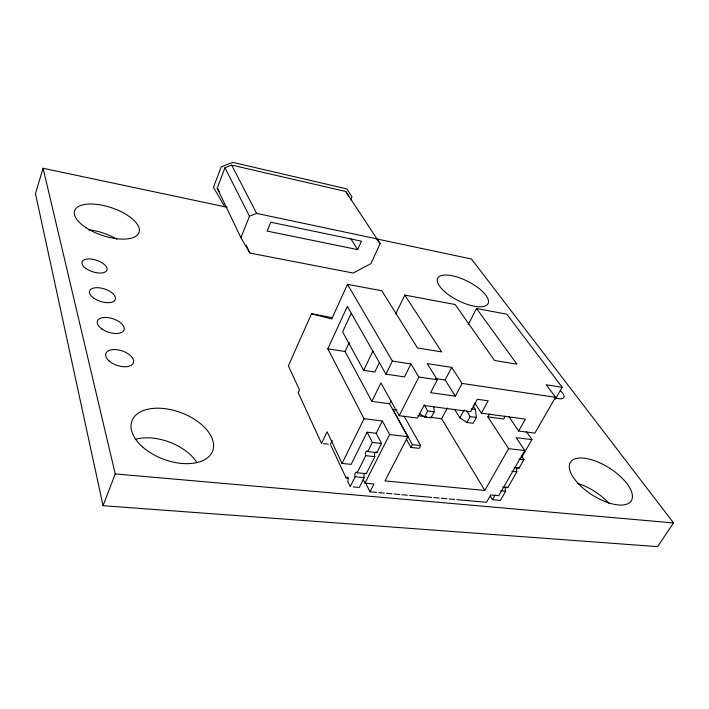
<?xml version="1.0" encoding="UTF-8"?>
<svg xmlns="http://www.w3.org/2000/svg" width="709" height="709" viewBox="0 0 709 709"><rect width="100%" height="100%" fill="white"/><g stroke="black" fill="none" stroke-linecap="round" stroke-linejoin="round"><path stroke-width="1.06" d="M226.995 207.232L43.098 168.272L35.45 193.575L103.062 505.703L657.589 546.639L673.55 522.932L471.476 259.024L376.284 238.853M217.202 188.169L224.966 167.714L231.657 165.091L345.735 191.474L380.13 243.666L370.931 263.624L353.233 273.036L249.905 253.069L240.918 237.692L217.202 188.169L219.365 191.9M103.062 505.703L115.239 473.922L43.098 168.272M240.918 237.692L249.462 216.236L256.614 213.391L377.046 238.906L380.13 243.666M350.663 199.858L351.983 196.845L346.852 188.904L232.703 162.361L221.226 166.854L213.471 187.353L224.585 206.399L226.738 206.86M332.388 317.667L311.526 313.759L288.368 365.871L299.49 389.906L298.214 392.715L321.549 443.435L327.106 431.772L342.048 463.438L351.15 464.368L367.12 432.189L376.222 433.27L381.548 443.462L376.913 452.626A2.668 1.329 -84.1 0 0 375.008 452.918A2.668 1.329 -84.1 0 0 374.866 456.667L366.252 473.683L357.15 472.788A2.659 1.285 -84.6 0 0 355.315 473.027A2.659 1.285 -84.6 0 0 355.156 476.776L350.193 486.658M357.628 249.612L361.439 241.184L270.776 222.209L267.151 231.081L357.628 249.612L350.76 238.632M395.711 313.927L404.804 295.077L441.654 351.903L417.486 347.968L381.832 290.77L347.49 284.336L331.732 319.006L311.526 313.759M342.048 463.438L364.045 418.718L327.833 348.828L347.348 306.323L385.953 374.166L404.467 376.896L410.954 363.947L392.387 361.085L347.49 284.336M351.212 313.343L342.633 331.892L363.646 370.364L374.822 372.012L379.483 362.432M489.449 413.994L487.863 416.874L508.61 448.646L484.805 490.468L384.978 480.906L407.835 436.7L389.569 403.758L371.844 401.391L345.079 351.513L349.253 342.589M363.646 370.364L372.916 351.07M330.385 444.41L332.246 440.546M371.844 401.391L380.919 382.94L399.194 415.713L417.477 418.062L424 405.442L470.599 411.725L477.325 399.291L488.138 400.815L481.384 413.179L525.413 419.116L518.634 431.028L534.861 433.11L555.537 397.306L546.276 384.819L562.193 387.274L555.333 399.14M385.953 374.166L392.387 361.085M389.569 403.758L391.013 400.877M376.222 433.27L382.364 421.004L364.045 418.718M357.15 472.788L365.729 455.692A2.685 1.321 -84.1 0 1 365.879 451.925A2.685 1.321 -84.1 0 1 367.767 451.624L376.913 452.626M367.767 451.624L372.385 442.425L367.12 432.189M359.268 487.491L364.249 477.653A2.65 1.303 -84.7 0 1 365.011 473.169M376.568 492.427L369.965 491.833L373.989 483.99L364.949 483.139L389.631 434.546L382.364 421.004M399.194 415.713L418.851 377.011L410.954 363.947M437.293 379.749L430.602 392.68L455.355 396.18L462.1 383.436L451.695 367.386L427.208 363.575L437.293 379.749L418.851 377.011M468.162 324.704L476.545 308.521L506.846 314.193L562.193 387.274M419.365 413.471L424.576 417.007L427.713 410.972L424.274 404.883M455.355 396.18L445.128 379.997L451.695 367.386M404.139 416.218L420.65 445.553L419.179 448.363L410.928 447.432L412.399 444.605L392.91 409.483L396.925 410.015M433.793 406.771L434.192 411.832L431.045 417.84L424.576 417.007M484.805 490.468L441.636 418.735L447.326 407.985M473.063 405.734L475.447 409.447L476.368 417.415L473.16 423.282L466.956 422.484L459.875 417.831L464.182 409.82M466.956 422.484L470.147 416.591L466.814 410.892M505.269 416.13L503.674 418.984L487.863 416.874M506.722 486.986A2.473 1.48 -86.4 0 0 505.34 488.634A2.473 1.48 -86.4 0 0 505.632 491.284L500.35 500.403L492.463 499.685L495.095 495.104M521.514 457.668L531.936 439.642L516.17 437.675L524.784 450.561L498.719 495.697L490.734 494.944L486.516 502.309L456.826 499.641M502.823 487.127L507.768 487.615L516.888 471.866A2.49 1.507 -85.7 0 1 516.586 469.207A2.49 1.507 -85.7 0 1 517.987 467.523M514.096 467.586L519.059 468.126L523.969 459.662L521.647 456.144M115.239 473.922L673.55 522.932M378.766 492.622L384.26 493.118M386.458 493.313L391.962 493.81M394.16 494.005L399.654 494.501M401.852 494.696L407.347 495.192M409.554 495.387L431.542 497.364M433.74 497.567L439.234 498.055M441.432 498.259L446.936 498.755M449.134 498.95L454.629 499.446M353.215 486.932L358.258 487.393M330.846 445.394L346.098 477.91L348.092 478.105M355.156 476.776L364.249 477.653M500.696 490.814L505.632 491.284M365.729 455.692L374.866 456.667M511.933 471.343L516.888 471.866M323.508 443.657L328.418 444.197M372.385 442.425L381.548 443.462M518.997 459.095L523.969 459.662M412.399 444.605L420.65 445.553M389.631 434.546L407.835 436.7M508.61 448.646L524.784 450.561M417.893 415.66L426.526 416.777M429.769 417.202L441.636 418.735M427.713 410.972L434.192 411.832M470.147 416.591L476.368 417.415M471.325 408.88L475.447 409.447M435.565 378.571L445.128 379.997M462.1 383.436L555.537 397.306M327.833 348.828L345.079 351.513M404.804 295.077L455.169 304.516L494.51 360.491L516.896 364.134L476.545 308.521M526.362 431.489L531.936 439.642M508.92 416.653L518.634 431.028M345.735 191.474L348.739 196.101M474.826 403.075L481.384 413.179M454.637 409.412L459.875 417.831M490.46 496.362L492.463 499.685M406.204 438.871L410.928 447.432M231.657 165.091L256.614 213.391M224.966 167.714L249.462 216.236M366.119 483.919L369.965 491.833M363.247 479.621L364.949 483.139M246.138 245.225L249.905 253.069M349.785 485.78L347.729 481.393A2.632 1.258 -84.7 0 0 347.889 477.689A2.632 1.258 -84.7 0 0 346.098 477.91M135.091 439.376A42.46 25.604 20.1 0 1 196.916 462.507M560.464 390.783A11.344 4.662 29.7 0 1 563.797 397.634A11.344 4.662 29.7 0 1 555.785 397.846M577.755 483.467A35.583 16.511 32.8 0 1 608.854 503.284M365.995 473.302A2.65 1.303 -84.7 0 1 366.252 473.683M88.457 229.778A33.607 15.111 18.2 0 1 116.772 239.172M518.385 467.568A2.49 1.507 -85.7 0 1 519.059 468.126M507.458 487.251A2.473 1.48 -86.4 0 1 507.768 487.615M445.287 292.232A28.192 10.741 26.7 0 0 487.827 303.966A28.192 10.741 26.7 0 0 455.47 276.545A28.192 10.741 26.7 0 0 445.287 292.232M142.412 446.785A43.081 24.886 20.4 0 0 211.902 452.643A43.081 24.886 20.4 0 0 162.512 408.402A43.081 24.886 20.4 0 0 142.412 446.785M86.064 227.731A33.988 14.588 18.5 0 0 138.929 232.729A33.988 14.588 18.5 0 0 95.52 204.254A33.988 14.588 18.5 0 0 86.064 227.731M86.241 268.684A13.099 6.08 18 0 0 106.891 270.271A13.099 6.08 18 0 0 90.433 258.989A13.099 6.08 18 0 0 86.241 268.684M101.99 329.02A14.02 7.09 18.2 0 0 124.013 329.969A14.02 7.09 18.2 0 0 106.199 317.472A14.02 7.09 18.2 0 0 101.99 329.02M93.969 298.294A13.551 6.567 18 0 0 115.301 299.579A13.551 6.567 18 0 0 98.179 287.712A13.551 6.567 18 0 0 93.969 298.294M578.083 483.378A36.008 15.961 32.4 0 0 631.205 500.891A36.008 15.961 32.4 0 0 593.282 460.283A36.008 15.961 32.4 0 0 578.083 483.378M108.929 360.792A14.517 7.684 18.4 0 0 132.787 363.921A14.517 7.684 18.4 0 0 117.189 349.732A14.517 7.684 18.4 0 0 108.929 360.792"/></g></svg>
